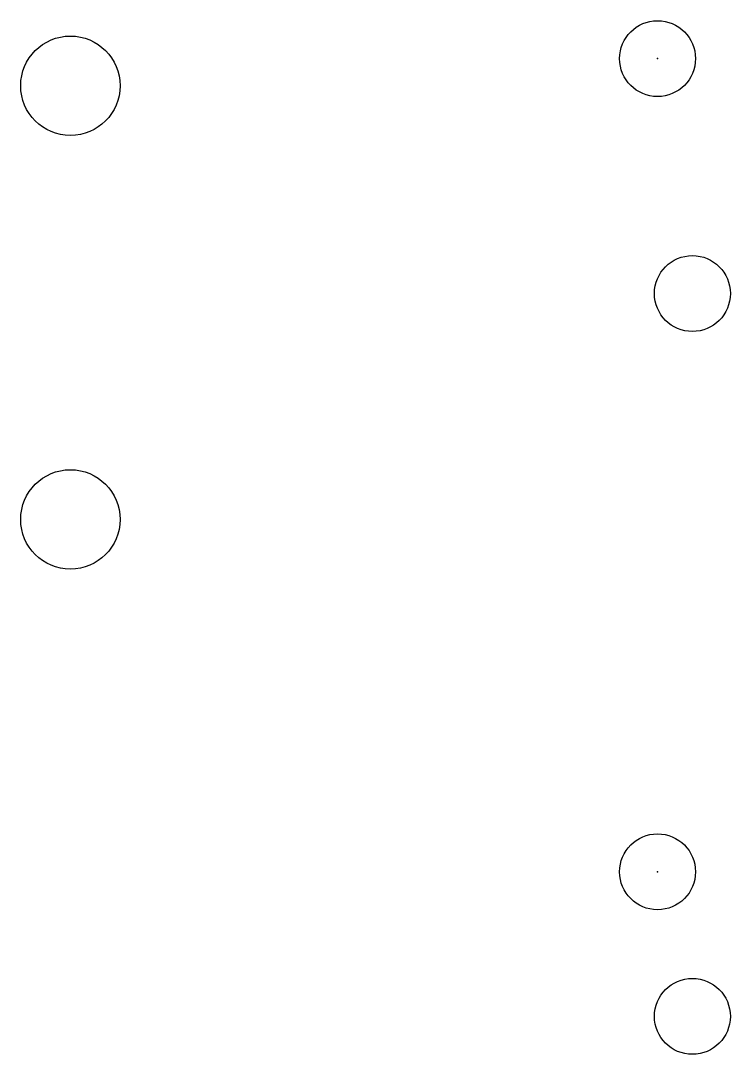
# Model space of a CAD drawing. Header units: millimetres. Extents: x -110 to 112, y -88 to 91.
# Drawn here: x 17.2 to 56.5, y 33.4 to 90.6 of the extents above; entities outside this region: 1.
import ezdxf

# ---------------------------------------------------------------- set-up
doc = ezdxf.new("R2010")
doc.units = ezdxf.units.MM
doc.header["$PDSIZE"] = -1

msp = doc.modelspace()

# ---------------------------------------------------------------- linework, layer by layer
at = {"color": 7, "linetype": 'Continuous', "lineweight": 25}
for centre, radius in [((52.5, 88.5), 2.1), ((20, 87), 2.75), ((54.429, 75.5), 2.1), ((20, 63), 2.75), ((52.5, 43.5), 2.1), ((54.429, 35.5), 2.1)]:
    msp.add_circle(centre, radius, dxfattribs=at)
at = {"color": 7, "linetype": 'Continuous'}
for p in [(52.5, 88.5), (52.5, 43.5), (-109.5, -88.5)]:
    msp.add_point(p, dxfattribs=at)

doc.saveas('drawing.dxf')
